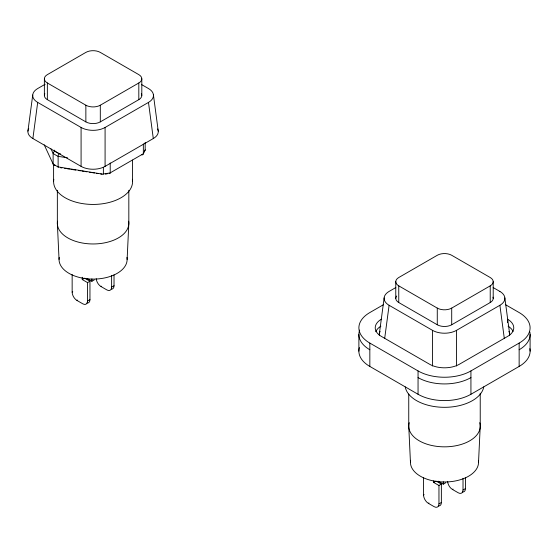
<?xml version="1.0" encoding="UTF-8"?>
<svg xmlns="http://www.w3.org/2000/svg" width="558" height="558" viewBox="0 0 558 558"><rect width="100%" height="100%" fill="white"/><g stroke="black" fill="none" stroke-linecap="round" stroke-linejoin="round"><path stroke-width="0.84" d="M44.368 78.804L44.368 95.481M141.809 95.481L141.809 78.804M395.768 281.685L395.768 298.363M493.209 298.363L493.209 281.685M127.126 259.456L128.828 223.326L128.828 190.327M478.527 462.338L480.229 426.207L480.229 393.202M27.921 131.137L32.734 95.006M157.628 128.926A16.977 9.8 0 0 1 153.304 138.544L105.085 166.375A16.977 9.8 0 0 1 81.077 166.375L32.88 138.537L37.693 102.407A16.977 9.8 0 0 1 37.686 88.548L45.177 84.237M379.321 334.019L384.141 297.888M384.685 338.413L389.1 305.289A16.977 9.8 0 0 1 389.086 291.429L395.831 287.551M47.353 82.975L85.862 105.211A10.211 5.894 0 0 0 100.307 105.211L138.816 82.975A10.211 5.894 0 0 0 138.816 74.639L100.307 52.403A10.211 5.894 0 0 0 85.862 52.403L47.353 74.639A10.211 5.894 0 0 0 47.353 82.975L47.353 99.652L85.862 121.881A10.211 5.894 0 0 0 100.307 121.881L138.816 99.652A10.211 5.894 0 0 0 141.327 93.695M37.693 102.407L81.084 127.461A16.977 9.8 0 0 0 105.092 127.468L148.477 102.407A16.977 9.8 0 0 0 148.491 88.548L141.746 84.67M82.256 277.249L82.256 279.551L84.663 278.163L89.957 281.218L89.957 299.618A6.808 3.934 60 0 1 86.915 303.029M82.256 279.551L87.55 282.606L89.957 281.218M89.957 299.618L87.55 301.006A6.808 3.934 60 0 1 82.737 303.789L76.962 300.448A6.808 3.934 60 0 1 72.149 292.113L72.749 291.764M87.439 278.707L91.882 281.274L94.288 279.886M76.962 300.448L77.562 300.106M96.234 278.728A6.808 3.934 60 0 0 101.026 286.554L101.633 286.205M101.026 286.554L106.808 289.888A6.808 3.934 60 0 0 111.621 287.112L114.027 285.724L114.027 274.85M383.402 304.731L369.842 312.557A37.4 21.595 0 0 0 369.835 343.093L369.842 366.432L418.054 394.269A37.4 21.595 0 0 0 470.938 394.269L519.142 366.432A37.4 21.595 0 0 0 529.856 348.666M398.761 285.856L437.27 308.093A10.211 5.894 0 0 0 451.708 308.093L490.224 285.856A10.211 5.894 0 0 0 490.224 277.521L451.708 255.285A10.211 5.894 0 0 0 437.27 255.285L398.761 277.521A10.211 5.894 0 0 0 398.761 285.856L398.761 302.534L437.27 324.763A10.211 5.894 0 0 0 451.708 324.763L490.224 302.534A10.211 5.894 0 0 0 492.993 297.156M389.1 305.289L432.492 330.343A16.977 9.8 0 0 0 456.5 330.35L499.884 305.289L504.299 338.413M369.842 343.086L418.054 370.924A37.4 21.595 0 0 0 470.938 370.924L519.142 343.086A37.4 21.595 0 0 0 519.149 312.557L505.583 304.731M433.657 480.898L433.657 482.433L436.063 481.045M433.657 482.433L438.958 485.488L441.364 484.1L441.364 502.5A6.808 3.934 60 0 1 438.323 505.911M441.364 502.5L438.958 503.888A6.808 3.934 60 0 1 434.138 506.664L428.363 503.33A6.808 3.934 60 0 1 423.55 494.995L424.15 494.646M438.1 481.163L443.289 484.156L445.696 482.768M428.363 503.33L428.969 502.988M447.642 481.61A6.808 3.934 60 0 0 452.433 489.436L453.033 489.087M452.433 489.436L458.209 492.77A6.808 3.934 60 0 0 463.021 489.994L465.428 488.606L465.428 477.732M54.475 150.158L54.97 151.225A51.057 29.476 0 0 0 59.12 153.617L60.501 153.834M67.518 157.809L58.123 156.352A53.101 30.655 0 0 1 53.122 153.464L50.98 148.853M60.501 167.728L61.889 167.944M64.658 168.37L66.046 168.586M67.427 168.802L69.506 169.123M70.894 169.339L75.742 170.085M78.511 170.518L80.589 170.839M81.97 171.055L84.049 171.376M85.437 171.585L86.825 171.801M89.594 172.227L90.975 172.443M92.363 172.659L94.442 172.98M96.52 173.301L97.901 173.517M100.677 173.943L102.058 174.159M493.153 287.551L499.884 291.436M436.726 481.428L441.364 484.1M44.201 144.815L53.122 164.024A2.072 1.493 -43.3 0 0 54.97 165.105M504.844 297.888L509.656 334.019M153.436 95.006L158.249 131.137M148.477 102.407L153.297 138.537M410.451 462.338L408.749 426.207L408.749 394.074M59.05 259.456L57.348 223.326L57.348 190.327M103.383 174.27L58.123 166.919A53.101 30.655 0 0 1 53.122 164.024L53.122 153.464A2.072 1.486 -42.9 0 1 54.97 151.246M530.1 334.493L530.1 351.17M519.142 343.086L519.142 366.432M507.585 322.566L507.585 319.225A21.058 12.157 0 0 1 507.592 336.425L459.38 364.248A21.058 12.157 0 0 1 429.597 364.255L381.393 336.418A21.058 12.157 0 0 1 381.386 319.225M490.224 285.856L490.224 302.534M470.931 370.924L470.931 394.269M463.021 478.283L463.021 489.994M456.493 330.343L456.493 366.013M451.708 308.093L451.708 324.763M443.289 481.749L443.289 484.156M438.958 485.488L438.958 503.888M437.27 308.093L437.27 324.763M432.492 330.343L432.492 366.013M423.55 477.432L423.55 494.995M418.054 370.924L418.054 394.269M358.885 334.493L358.885 351.17M145.178 142.471L145.178 149.781A53.101 30.655 0 0 1 143.343 153.729A2.072 1.437 46.7 0 1 141.865 154.831M143.343 143.985L143.343 153.729L110.219 172.861A53.101 30.655 0 0 1 103.376 173.915L103.376 167.414M138.816 82.975L138.816 99.652M132.574 160.076L132.574 181.636M111.621 275.401L111.621 287.112M110.219 162.957L110.219 172.861A2.072 0.893 70.2 0 1 110.149 173.398M105.085 127.461L105.085 166.375M100.307 105.211L100.307 121.881M91.882 278.867L91.882 281.274M87.55 282.606L87.55 301.006M85.862 105.211L85.862 121.881M81.084 127.461L81.084 166.375M72.149 274.55L72.149 292.113M53.603 164.387L53.603 181.636M369.835 349.761A37.4 21.595 0 0 1 359.673 330.071M369.835 366.439A37.4 21.595 0 0 1 359.401 347.564M529.856 331.996A37.4 21.595 0 0 1 519.149 349.761M470.938 377.599A37.4 21.595 0 0 1 418.04 377.599M375.778 331.703A21.058 12.157 0 0 1 380.884 326.193M508.101 326.193A21.058 12.157 0 0 1 513.074 331.41M465.428 488.606A6.808 3.934 60 0 1 462.387 492.017M478.45 460.985A34.038 19.649 0 0 1 443.903 481.986A34.038 19.649 0 0 1 410.632 460.308M479.706 422.678A35.74 20.632 0 0 1 444.489 446.839A35.74 20.632 0 0 1 409.279 422.678M483.765 386.875A39.485 22.794 0 0 1 444.489 407.319A39.485 22.794 0 0 1 405.22 386.875M398.761 302.534A10.211 5.894 0 0 1 396.612 296.019M499.891 291.429A16.977 9.8 0 0 1 499.891 305.296M379.426 335.679A16.977 9.8 0 0 1 380.131 331.466M508.854 331.466A16.977 9.8 0 0 1 509.559 335.679M145.199 149.781A2.072 1.688 -3.3 0 1 144.25 151.183M59.12 153.638A2.072 0.795 -72.9 0 0 58.123 156.359L58.123 166.919A2.072 0.795 -72.9 0 0 58.185 167.414M109.305 173.636A2.072 0.893 70.2 0 1 109.117 173.475M107.241 173.831A51.057 29.476 0 0 1 105.35 174.124M114.027 285.724A6.808 3.934 60 0 1 111.426 289.156M126.945 257.426A34.038 19.649 0 0 1 93.088 279.112A34.038 19.649 0 0 1 59.232 257.426M128.633 221.198A35.74 20.632 0 0 1 93.088 243.965A35.74 20.632 0 0 1 57.537 221.198M132.358 179.285A39.485 22.794 0 0 1 93.088 204.437A39.485 22.794 0 0 1 53.812 179.285M47.353 99.652A10.211 5.894 0 0 1 44.842 93.695M32.873 138.544A16.977 9.8 0 0 1 28.723 128.591"/></g></svg>
